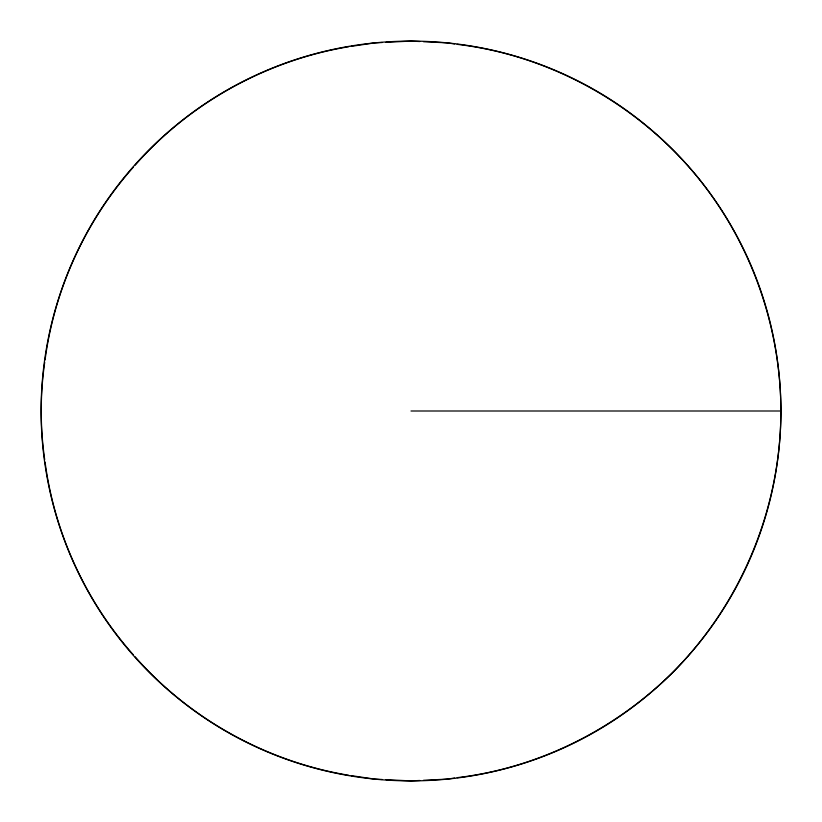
<?xml version="1.0" encoding="UTF-8"?>
<svg xmlns="http://www.w3.org/2000/svg" width="822" height="822" viewBox="0 0 822 822"><rect width="100%" height="100%" fill="white"/><g stroke="black" fill="none" stroke-linecap="round" stroke-linejoin="round"><path stroke-width="1.23" d="M457.145 44.347C550.165 55.331 637.451 104.189 696.933 176.34C750.62 242.048 780.725 326.149 780.9 411C780.9 508.047 741.095 603.893 672.591 672.591C614.702 729.761 538.122 768.097 457.145 777.653M44.707 362.379C40.093 394.519 40.093 427.491 44.707 459.621M45.076 359.902C54.499 288.799 85.817 220.635 133.462 167.051M135.137 165.191C189.892 102.791 266.914 60.304 348.764 46.731M351.241 46.361L374.75 42.878L382.251 42.508M454.669 778.023L447.25 779.122L423.505 780.284M386.001 42.323L411 41.1L419.754 41.532M419.754 780.468L411 780.9L386.001 779.677M411 411L780.9 411A369.9 369.9 0 0 1 226.05 731.344A369.9 369.9 0 0 1 226.05 90.656A369.9 369.9 0 0 1 780.9 411M423.505 41.717L447.25 42.878L454.669 43.977M382.251 779.492L374.75 779.122L351.241 775.639M348.764 775.269C266.914 761.696 189.892 719.209 135.137 656.809M133.462 654.949C85.817 601.365 54.499 533.201 45.076 462.098"/></g></svg>
